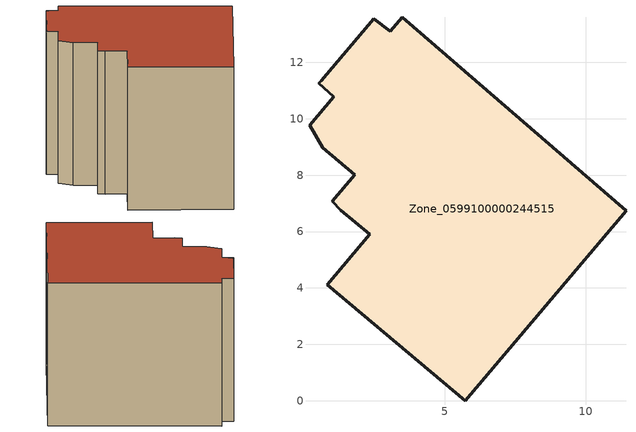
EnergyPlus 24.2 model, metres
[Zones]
Zone_0599100000244515
 floor ground (C_G): 1,7.07 1.8,8.01 0.68,8.97 0.2,9.77 1.06,10.77 0.53,11.25 0.62,11.35 2.48,13.55 3.07,13.1 3.48,13.6 11.42,6.74 5.73,0 0.83,4.12 2.33,5.91 1.31,6.76 z0
 wall outside (C_F): 3.07,13.1 2.48,13.55 0.62,11.35 0.53,11.25 1.06,10.77 0.2,9.77 0.68,8.97 1.8,8.01 1,7.07 1.31,6.76 2.33,5.91 0.83,4.12 5.73,0 11.42,6.74 3.48,13.6 3.07,13.1 z0:9.45
 roof outside (C_R): 0.68,8.97 1.8,8.01 1,7.07 1.31,6.76 2.33,5.91 0.83,4.12 5.73,0 11.42,6.74 3.48,13.6 3.07,13.1 2.48,13.55 0.62,11.35 0.53,11.25 1.06,10.77 0.2,9.77 z9.45
[BUILDING]
Pand.0599100000244515: North Axis=0; Terrain=City; Loads Convergence Tolerance Value=0.04; Temperature Convergence Tolerance Value=0.4; Solar Distribution=FullExterior; Maximum Number of Warmup Days=25; Minimum Number of Warmup Days=1
[Site:Location]
Rotterdam.The.Hague.AP_ZH_NLD Design_Conditions: Latitude=51.96; Longitude=4.45; Time Zone=1; Elevation=-4.5
[SITE:GROUNDTEMPERATURE:BUILDINGSURFACE]
18, 18, 18, 18, 18, 18, 18, 18, 18, 18, 18, 18
[MATERIAL] Thermal Absorptance=0.9; Solar Absorptance=0.7; Visible Absorptance=0.7
Name | Roughness | Thickness | Conductivity | Density | Specific Heat
G.TC.1946 | MediumSmooth | 0.15 | 1 | 540 | 1210
F.TC.1946 | Rough | 0.3 | 0.857143 | 1920 | 840
R.TC.1946 | MediumRough | 0.2 | 0.909091 | 1500 | 1000
[CONSTRUCTION]
C_G: G.TC.1946
C_F: F.TC.1946
C_R: R.TC.1946
[ZONE]
Zone_0599100000244515: Type=1; Multiplier=1; Ceiling Height=Autocalculate; Volume=Autocalculate; Floor Area=autocalculate; Part of Total Floor Area=Yes
[ZONEINFILTRATION:DESIGNFLOWRATE]
Infil_Zone_0599100000244515: Zone or ZoneList or Space or SpaceList=Zone_0599100000244515; Schedule=AlwaysOn; Design Flow Rate Calculation Method=Flow/Area; Flow Rate per Floor Area=0.003; Constant Term Coefficient=1; Temperature Term Coefficient=0; Velocity Term Coefficient=0; Velocity Squared Term Coefficient=0
[HVACTEMPLATE:ZONE:IDEALLOADSAIRSYSTEM]
Zone_0599100000244515: Maximum Heating Supply Air Temperature=50; Minimum Cooling Supply Air Temperature=13; Maximum Heating Supply Air Humidity Ratio=0.0156; Minimum Cooling Supply Air Humidity Ratio=0.0077; Heating Limit=NoLimit; Cooling Limit=NoLimit; Dehumidification Control Type=ConstantSensibleHeatRatio; Cooling Sensible Heat Ratio=0.7; Dehumidification Setpoint=60; Humidification Control Type=None; Humidification Setpoint=30; Outdoor Air Method=None; Outdoor Air Flow Rate per Person=0.00944; Outdoor Air Flow Rate per Zone Floor Area=0; Outdoor Air Flow Rate per Zone=0; Demand Controlled Ventilation Type=None; Outdoor Air Economizer Type=NoEconomizer; Heat Recovery Type=None; Sensible Heat Recovery Effectiveness=0.7; Latent Heat Recovery Effectiveness=0.65
[ZONECONTROL:THERMOSTAT]
ThermostatControl_Zone_0599100000244515: Zone or ZoneList=Zone_0599100000244515; Control Type Schedule=DualSetpointControlType; Control 1=Thermostat_Zone_0599100000244515; Temperature Difference Between Cutout And Setpoint=0
[THERMOSTATSETPOINT:DUALSETPOINT]
Thermostat_Zone_0599100000244515: Heating Setpoint Temperature Schedule=HeatingSetpoint_Zone_0599100000244515; Cooling Setpoint Temperature Schedule=CoolingSetpoint_Zone_0599100000244515
[SCHEDULE:COMPACT]
HeatingSetpoint_Zone_0599100000244515: Through: 12/31, For: AllDays, Until: 24:00, 21
CoolingSetpoint_Zone_0599100000244515: Through: 12/31, For: AllDays, Until: 24:00, 24
DualSetpointControlType: Through: 12/31, For: AllDays, Until: 24:00, 4
AlwaysOn: Through: 12/31, For: AllDays, Until: 24:00, 1
